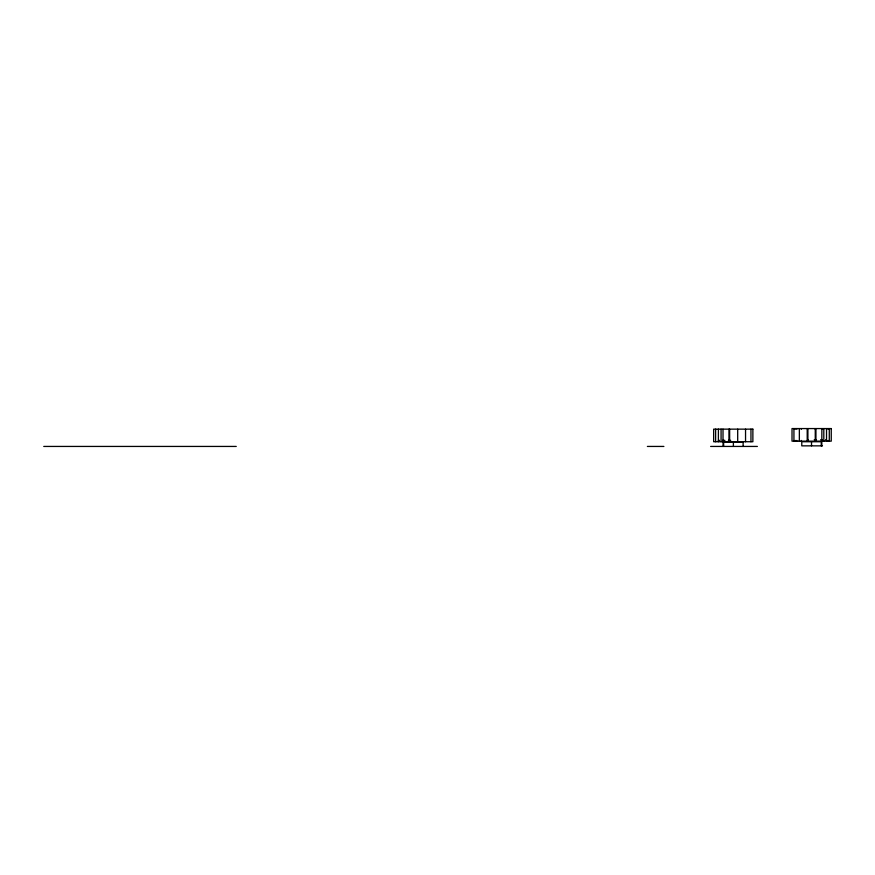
<?xml version="1.0" encoding="UTF-8"?>
<svg xmlns="http://www.w3.org/2000/svg" width="875" height="875" viewBox="0 0 875 875"><rect width="100%" height="100%" fill="white"/><g stroke="black" fill="none" stroke-linecap="round" stroke-linejoin="round"><path stroke-width="1.31" d="M807.538 439.775L808.238 439.775M814.22 439.775L816.484 439.775M820.597 439.775L822.369 439.775M825.606 439.775L826.35 439.775M718.375 440.355L719.523 440.355M722.531 440.355L724.927 440.355M728.416 440.355L730.68 440.355M739.648 442.247L742.055 442.247M822.478 445.856L801.773 445.856L801.773 441.733L821.264 441.733L821.264 445.856M43.75 446.436L236.25 446.436M647.38 446.436L663.884 446.436M710.631 446.436L757.378 446.436M829.281 428.564L829.281 441.153M828.133 428.564L828.133 429.264M828.133 440.453L828.133 441.153M826.525 428.564L826.525 441.153M823.812 428.564L823.812 441.153M821.964 428.564L821.964 429.264M821.964 440.453L821.964 441.153M821.877 428.564L821.8 445.856M815.938 428.564L815.938 441.153M815.358 428.564L815.358 429.264M815.259 428.564L815.259 441.153M811.519 441.733L811.519 445.856M807.909 428.564L807.909 441.153M807.209 428.564L807.209 441.153M801.391 428.564L801.303 429.264M801.391 440.453L801.303 441.153M799.356 428.564L799.356 441.153M796.742 428.564L796.797 429.264M796.797 440.453L796.742 441.153M795.134 428.564L795.134 429.308M795.134 440.409L795.134 441.153M793.931 428.564L793.931 441.153M750.958 429.144L750.958 441.733M745.544 429.144L745.544 441.733M743.127 446.436L743.127 442.312L723.636 442.312L723.636 446.436M737.691 429.144L737.691 441.733M733.381 442.312L733.381 446.436M729.641 429.144L729.641 441.733M728.962 429.144L728.962 441.733M723.089 441.514L723.089 446.436M723.012 429.144L723.012 441.733M721.077 429.144L721.077 441.733M718.419 429.144L718.375 441.733M715.619 429.144L715.619 441.733M831.25 428.564L792.017 428.564L792.017 441.153L831.25 441.153L831.25 428.564M752.872 429.144L713.65 429.144L713.65 441.733L752.872 441.733L752.872 429.144"/></g></svg>
